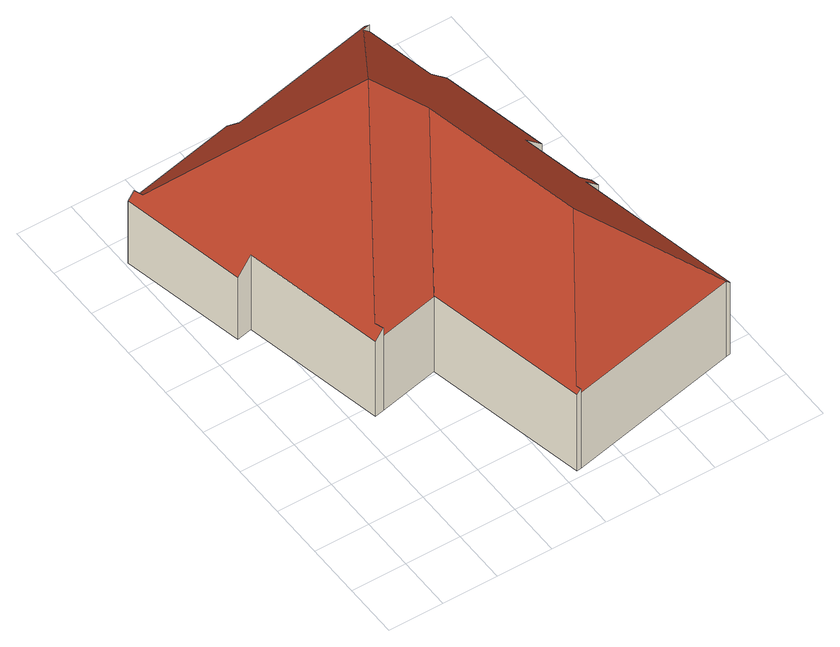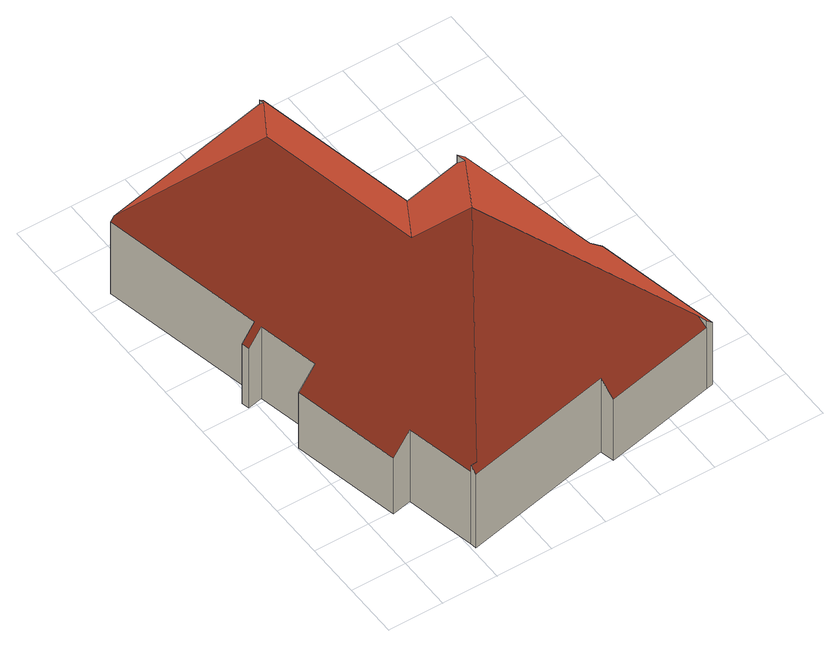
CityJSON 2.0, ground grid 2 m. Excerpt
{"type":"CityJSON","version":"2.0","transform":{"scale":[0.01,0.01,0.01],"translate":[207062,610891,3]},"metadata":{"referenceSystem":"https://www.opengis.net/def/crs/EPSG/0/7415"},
"CityObjects":{
"building1":{"type":"Building","attributes":{"b3_bouwlagen":2,"b3_dak_type":"slanted","b3_extrusie":0,"b3_h_dak_50p":8.35,"b3_h_dak_70p":9.1,"b3_h_dak_max":12.48,"b3_h_dak_min":6.29,"b3_h_maaiveld":3.73,"b3_is_glas_dak":false,"b3_kas_warenhuis":false,"b3_mutatie_AHN3_AHN4":false,"b3_mutatie_AHN4_AHN5":false,"b3_n_vlakken":7,"b3_opp_buitenmuur":167.91,"b3_opp_dak_plat":0,"b3_opp_dak_schuin":193.39,"b3_opp_grond":134.8,"b3_opp_scheidingsmuur":0,"b3_rmse_lod12":1.52,"b3_rmse_lod13":1.52,"b3_rmse_lod22":0.369,"b3_succes":true,"b3_t_run":229,"b3_val3dity_lod12":"[]","b3_val3dity_lod13":"[]","b3_val3dity_lod22":"[303]","b3_volume_lod12":733.35,"b3_volume_lod13":733.35,"b3_volume_lod22":646.31,"geconstateerd":false,"oorspronkelijkbouwjaar":1994,"rf_force_lod11":false,"status":"Pand in gebruik"},"children":["building1-1"]},
"building1-1":{"type":"BuildingPart","parents":["building1"],"geometry":[{"type":"Solid","lod":"2.2","boundaries":[[[[0,1,2,3,4,5,6,7,8,9,10,11,12,13,14,15,16,17,18,19,20,21,22]],[[23,11,10,24]],[[25,12,11,23]],[[24,10,9,26]],[[26,9,8,27]],[[28,7,6,29]],[[29,6,5,30]],[[30,5,4,31]],[[32,33,3,2,34]],[[31,4,3,33]],[[33,32,35]],[[36,21,20,37]],[[38,15,14,39,40]],[[41,42,43]],[[27,8,7,28]],[[44,13,12,25]],[[39,14,13,44]],[[40,39,45]],[[46,47,48]],[[49,18,17,50,51]],[[47,46,52]],[[37,20,19,53]],[[53,19,18,49]],[[50,17,16,41]],[[51,50,48]],[[42,41,16,15,38]],[[54,0,22,55]],[[56,55,22,21,36]],[[55,56,52]],[[34,2,1,57]],[[57,1,0,54]],[[45,39,44,58]],[[48,50,41,43,46]],[[52,56,36,37,53,49,51,48,47]],[[43,58,44,25,23,24,26,27,28,29,30,31,33,35,46]],[[57,54,55,52,46,35,32,34]],[[58,43,42,38,40,45]]]],"semantics":{"surfaces":[{"type":"GroundSurface"},{"type":"WallSurface","on_footprint_edge":true},{"type":"WallSurface","on_footprint_edge":false},{"type":"RoofSurface","b3_azimut":167.98,"b3_h_dak_50p":8.39,"b3_h_dak_70p":8.93,"b3_h_dak_max":10.33,"b3_h_dak_min":7.28,"b3_hellingshoek":45.79},{"type":"RoofSurface","b3_azimut":168.21,"b3_h_dak_50p":9.36,"b3_h_dak_70p":10.15,"b3_h_dak_max":11.74,"b3_h_dak_min":7.38,"b3_hellingshoek":45.38},{"type":"RoofSurface","b3_azimut":257.8,"b3_h_dak_50p":8.25,"b3_h_dak_70p":9.08,"b3_h_dak_max":11.74,"b3_h_dak_min":6.35,"b3_hellingshoek":45.78},{"type":"RoofSurface","b3_azimut":78.02,"b3_h_dak_50p":8.27,"b3_h_dak_70p":9.12,"b3_h_dak_max":11.53,"b3_h_dak_min":5.92,"b3_hellingshoek":45.64},{"type":"RoofSurface","b3_azimut":347.86,"b3_h_dak_50p":8.1,"b3_h_dak_70p":8.89,"b3_h_dak_max":11.48,"b3_h_dak_min":6.2,"b3_hellingshoek":45.65},{"type":"RoofSurface","b3_azimut":258.19,"b3_h_dak_50p":8.97,"b3_h_dak_70p":9.68,"b3_h_dak_max":10.7,"b3_h_dak_min":6.95,"b3_hellingshoek":45.61}],"values":[[0,1,1,1,1,1,1,1,1,1,2,1,1,2,1,1,1,2,2,1,2,1,1,1,2,1,1,1,2,1,1,3,4,5,6,7,8]]}}]}
},
"vertices":[
[437,1601,73],[448,1550,73],[987,1665,73],[991,1643,73],[1044,1393,73],[1114,1407,73],[1197,1018,73],[1127,1004,73],[1174,785,73],[1228,796,73],[1234,767,73],[1180,755,73],[1306,165,73],[1291,162,73],[663,28,73],[647,25,73],[522,613,73],[304,566,73],[270,559,73],[162,1070,73],[106,1058,73],[10,1510,73],[36,1515,73],[1180,755,392],[1234,767,336],[1306,165,391],[1228,796,336],[1174,785,392],[1127,1004,392],[1197,1018,320],[1114,1407,320],[1044,1393,392],[991,1643,422],[991,1643,393],[987,1665,399],[965,1639,419],[10,1510,349],[106,1058,347],[647,25,410],[663,28,407],[663,28,426],[522,613,404],[522,613,408],[775,1008,743],[1291,162,407],[659,46,426],[621,1109,876],[621,1109,875],[295,598,437],[270,559,403],[304,566,403],[304,566,439],[46,1483,378],[162,1070,405],[437,1601,345],[36,1515,344],[36,1515,376],[448,1550,398],[900,414,744]
]}
